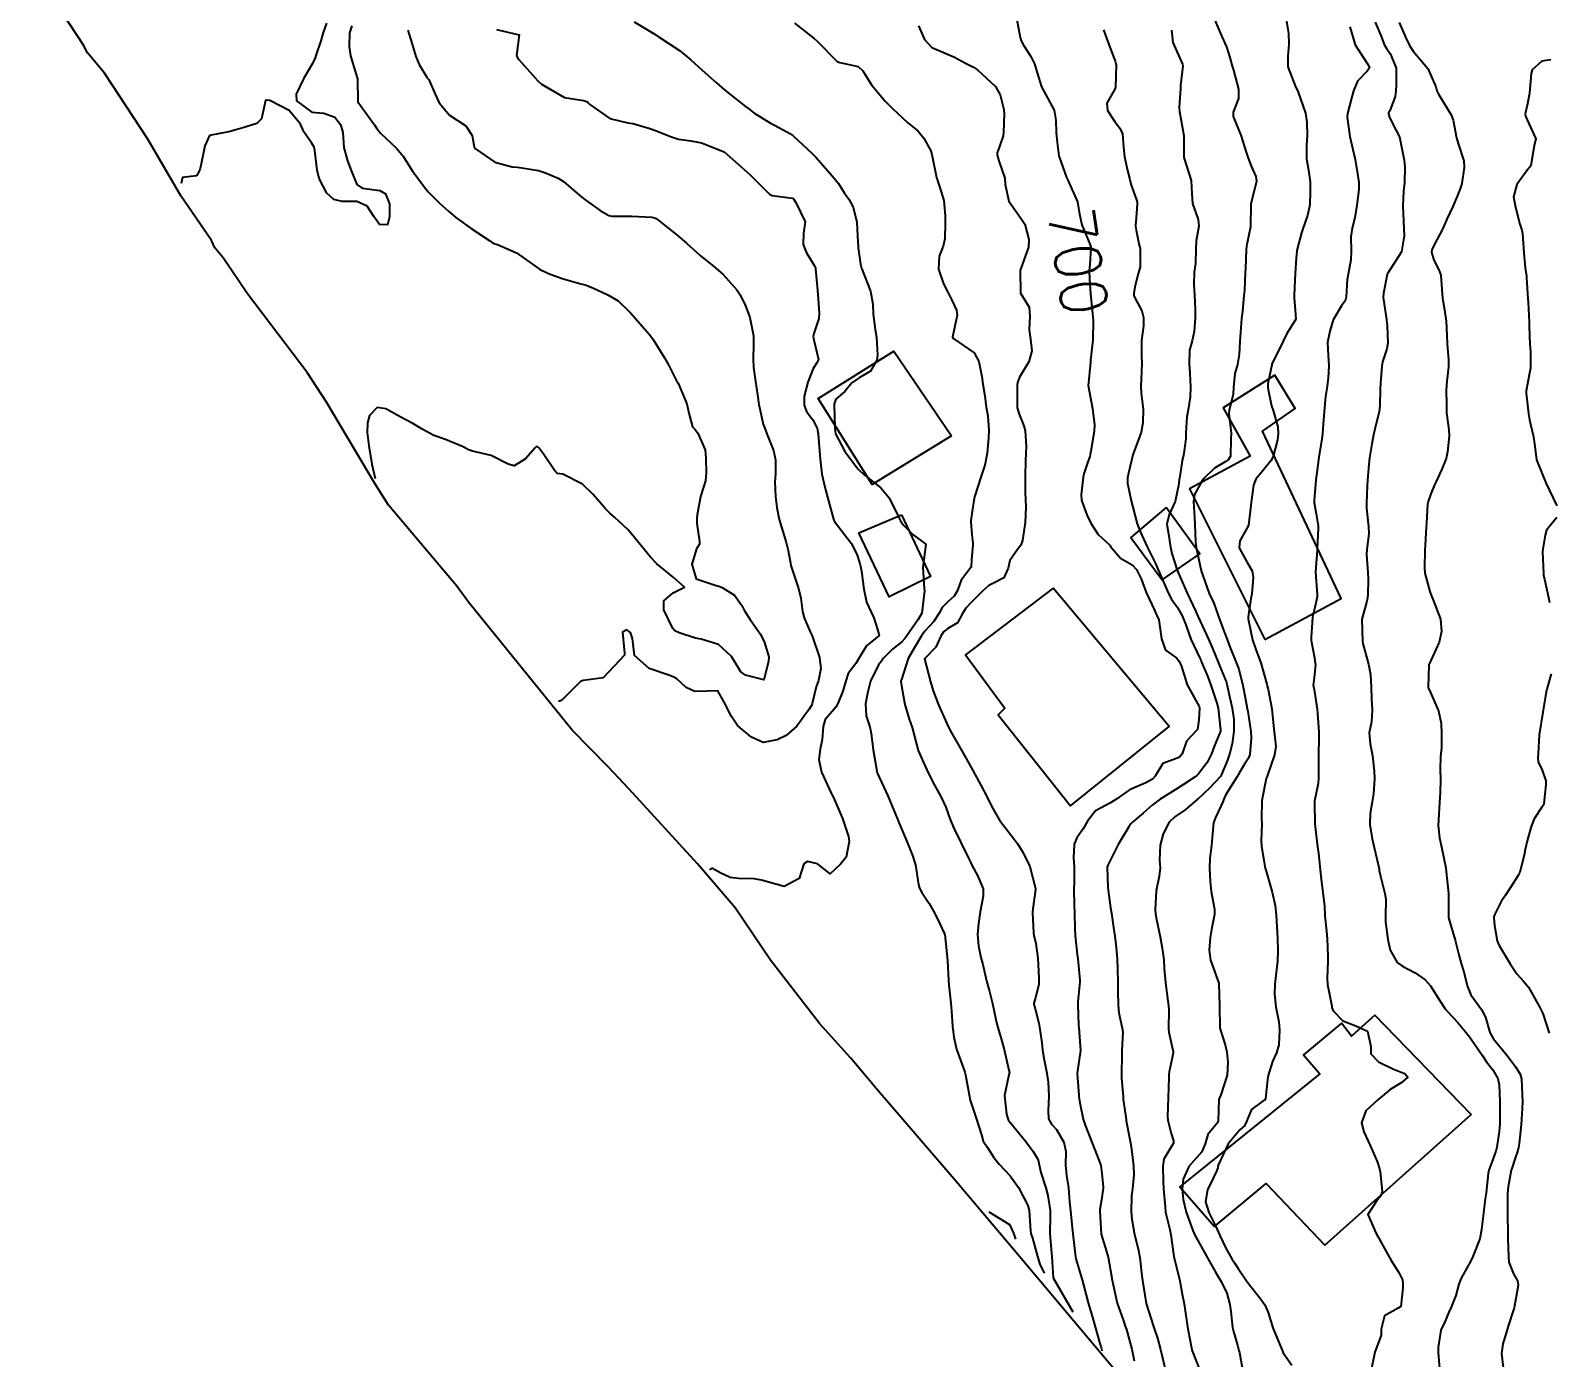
# Model space of a CAD drawing. Header units: metres. Extents: x 298520 to 308411, y 7433745 to 7450750.
# Drawn here: x 299982.8 to 300115.2, y 7448917.9 to 7449033.7 of the extents above; entities that cross this region are included whole.
import ezdxf
from ezdxf.enums import TextEntityAlignment as Align

# ---------------------------------------------------------------- set-up
doc = ezdxf.new("R2010")
doc.units = ezdxf.units.M
doc.header["$LTSCALE"] = 10
for name, color, linetype in [('Area', 45, 'Continuous'), ('Cotas', 45, 'Continuous'), ('Curvas de Nivel 1m', 11, 'Continuous'), ('Curvas de Nivel 5m', 15, 'Continuous'), ('Edificações', 30, 'Continuous')]:
    doc.layers.add(name, color=color, linetype=linetype)
doc.styles.add('Style-STANDARD', font='STANDARD.shx')

msp = doc.modelspace()

# ---------------------------------------------------------------- linework, layer by layer
at = {"layer": 'Area'}
msp.add_polyline3d([(300080.87, 7448912.75, 698.55), (300069.23, 7448926.6, 715.18), (300063.4, 7448933.52, 713.31), (300056.75, 7448941.21, 712.05), (300055.85, 7448942.29, 711.41), (300054.35, 7448944.09, 711.21), (300051.64, 7448947.09, 706), (300047.38, 7448952.61, 711.19), (300044.28, 7448957.16, 704.06), (300041.01, 7448961.02, 704.23), (300035.04, 7448967.51, 704.51), (300033.2, 7448969.48, 704.71), (300030.07, 7448972.66, 704.84), (300021.03, 7448983.83, 705.42), (300020.02, 7448985.24, 705.42), (300014.05, 7448992.3, 705.87), (300012.85, 7448994.19, 705.89), (300008.63, 7449001.28, 706.22), (300006.94, 7449003.87, 706.4), (300001.74, 7449010.73, 706.77), (299999.62, 7449013.87, 706.95), (299998.9, 7449014.75, 712.13), (299998.61, 7449015.39, 711.89), (299995.93, 7449019.29, 711.94), (299993.05, 7449024.23, 707.14), (299989.28, 7449029.97, 707.34), (299987.8, 7449031.74, 707.41), (299987.45, 7449032.42, 707.43), (299982.8, 7449039.54, 707.61)], dxfattribs=at)
at = {"layer": 'Curvas de Nivel 1m', "flags": 128}
for points, elevation in [([(300008.64, 7449034.34), (300008.34, 7449033.52), (300008.15, 7449032.81), (300007.72, 7449031.53), (300007.64, 7449031.31), (300007.42, 7449030.81), (300006.66, 7449029.54), (300005.98, 7449028.14), (300006.03, 7449027.55), (300007.37, 7449026.57), (300008.41, 7449026.48), (300009.36, 7449026.14), (300009.86, 7449025.5), (300010.06, 7449024.79), (300010.14, 7449023.5), (300010.48, 7449022.33), (300010.8, 7449021.5), (300011.29, 7449020.26), (300011.75, 7449019.95), (300013.29, 7449019.75), (300013.78, 7449019.46), (300014.14, 7449018.59), (300014.12, 7449017.45), (300013.95, 7449016.75), (300013.25, 7449016.78), (300012.76, 7449017.47), (300012.17, 7449018.37), (300011.28, 7449018.79), (300009.99, 7449018.79), (300009.28, 7449018.96), (300008.67, 7449019.52), (300008.01, 7449020.8), (300007.81, 7449021.52), (300007.63, 7449023.22), (300007.57, 7449023.53), (300007.34, 7449023.89), (300006.67, 7449024.87), (300006.36, 7449025.54), (300005.37, 7449026.73), (300003.69, 7449027.58), (300003.38, 7449027.62), (300003.32, 7449027.58), (300002.96, 7449025.99), (300002.55, 7449025.59), (300001.35, 7449025.2), (300000.12, 7449024.85), (299999.34, 7449024.71), (299998.44, 7449024.54), (299998.03, 7449023.64), (299997.92, 7449023.05), (299997.62, 7449021.65), (299997.54, 7449021.42), (299997.3, 7449021.01), (299996.08, 7449020.89), (299995.96, 7449020.34)], 707), ([(300035.47, 7449034.45), (300037.22, 7449033.42), (300037.45, 7449033.27), (300037.5, 7449033.23), (300037.58, 7449033.18), (300039.43, 7449031.95), (300040.43, 7449031.14), (300041.41, 7449030.23), (300042.66, 7449029.12), (300043.39, 7449028.49), (300045.18, 7449027.08), (300045.29, 7449027), (300045.37, 7449026.94), (300045.92, 7449026.52), (300047.36, 7449025.61), (300047.73, 7449025.43), (300048.46, 7449025.04), (300049.04, 7449024.72), (300049.35, 7449024.51), (300050.97, 7449023.01), (300051.33, 7449022.66), (300052.78, 7449021), (300053.3, 7449020.34), (300053.83, 7449019.52), (300054.2, 7449018.98), (300054.59, 7449018.28), (300054.91, 7449016.97), (300054.99, 7449015.21), (300055, 7449014.96), (300055.01, 7449014.74), (300055.22, 7449013.32), (300055.3, 7449012.96), (300055.36, 7449012.81), (300056.1, 7449010.95), (300056.28, 7449009.84), (300056.32, 7449008.95), (300056.49, 7449007.61), (300056.6, 7449006.95), (300056.7, 7449005.37), (300056.63, 7449004.94), (300056.08, 7449003.97), (300055.1, 7449003.4), (300054.45, 7449002.97), (300053.86, 7449002.2), (300053.07, 7449001.53), (300052.93, 7449001.13), (300052.91, 7449000.99), (300052.98, 7448999.06), (300052.98, 7448998.99), (300053.04, 7448998.53), (300053.57, 7448997.53), (300053.85, 7448996.98), (300055, 7448995.43), (300055.55, 7448994.95), (300056.98, 7448993.82), (300057.72, 7448992.93), (300058.48, 7448991.4), (300058.7, 7448990.92), (300058.94, 7448990.57), (300059.78, 7448989.75), (300060.92, 7448988.89), (300060.65, 7448986.89), (300060.77, 7448984.99), (300060.8, 7448984.89), (300060.8, 7448984.82), (300060.56, 7448982.89), (300060.26, 7448982.31), (300059.26, 7448980.91), (300059.08, 7448980.67), (300058.83, 7448980.39), (300058, 7448979.74), (300057.22, 7448978.94), (300057.04, 7448978.7), (300056.8, 7448978.37), (300056.09, 7448976.95), (300055.83, 7448975.89), (300055.65, 7448974.96), (300055.71, 7448973.92), (300056.04, 7448972.95), (300056.16, 7448972.38), (300056.32, 7448970.95), (300056.68, 7448968.94), (300057.6, 7448966.93), (300058.31, 7448965.25), (300058.44, 7448964.92), (300058.63, 7448964.47), (300059.29, 7448962.91), (300059.76, 7448961.75), (300060.01, 7448960.91), (300060.27, 7448959.2), (300060.35, 7448958.9), (300060.56, 7448958.5), (300061.2, 7448957.54), (300061.59, 7448956.88), (300061.91, 7448956.26), (300062.52, 7448954.96), (300062.55, 7448954.87), (300062.56, 7448954.84), (300062.78, 7448952.87), (300062.82, 7448952.54), (300062.88, 7448950.87), (300062.91, 7448950.42), (300063.1, 7448948.86), (300063.15, 7448948.15), (300063.24, 7448946.86), (300063.37, 7448945.9), (300063.59, 7448944.86), (300064.29, 7448942.94), (300064.32, 7448942.85), (300064.37, 7448942.62), (300064.69, 7448940.85), (300064.79, 7448940.4), (300065.32, 7448938.84), (300065.78, 7448937.36), (300065.92, 7448936.83), (300066.3, 7448936.26), (300066.86, 7448935.39), (300067.31, 7448934.81), (300068.27, 7448933.8), (300068.99, 7448932.79), (300069.82, 7448931.2), (300069.94, 7448930.78), (300070.04, 7448928.96), (300070.07, 7448928.78), (300070.21, 7448928.37), (300070.65, 7448926.77), (300070.86, 7448926.09), (300071.25, 7448925.32)], 703), ([(300049.47, 7449034.33), (300051.19, 7449033.01), (300051.45, 7449032.77), (300053.17, 7449030.99), (300053.42, 7449030.91), (300055.01, 7449030.56), (300055.42, 7449030.19), (300056.18, 7449028.95), (300057.38, 7449027.53), (300057.99, 7449026.93), (300059.36, 7449025.64), (300059.76, 7449025.32), (300060.25, 7449024.91), (300060.75, 7449024.3), (300061.34, 7449023.19), (300061.44, 7449022.89), (300061.48, 7449022.74), (300061.84, 7449020.88), (300062.1, 7449020.08), (300062.48, 7449018.88), (300062.61, 7449017.53), (300062.6, 7449016.88), (300062.58, 7449015.53), (300062.43, 7449014.88), (300062.09, 7449014.01), (300062.02, 7449012.88), (300062.46, 7449011.61), (300062.83, 7449010.87), (300063.18, 7449010.18), (300063.6, 7449009.3), (300063.64, 7449008.86), (300063.23, 7449006.95), (300063.28, 7449006.87), (300065.12, 7449005.59), (300065.55, 7449004.84), (300065.79, 7449003.53), (300065.9, 7449002.84), (300066.07, 7449001.84), (300066.19, 7449000.83), (300066.32, 7449000.1), (300066.41, 7448998.83), (300066.38, 7448998.17), (300066.27, 7448996.83), (300066.05, 7448995.79), (300065.73, 7448994.84), (300065.15, 7448993.03), (300065.13, 7448992.85), (300065.11, 7448992.71), (300064.96, 7448991.76), (300064.83, 7448990.97), (300064.83, 7448990.85), (300064.93, 7448989.74), (300065.02, 7448988.94), (300065.02, 7448988.85), (300064.91, 7448987.56), (300064.86, 7448986.89), (300064.83, 7448986.85), (300064.01, 7448985.74), (300063.68, 7448984.86), (300063.38, 7448984.35), (300062.86, 7448983.88), (300062.35, 7448983.38), (300062.08, 7448982.88), (300061.6, 7448982.13), (300060.84, 7448981.31), (300060.53, 7448980.89), (300059.89, 7448979.83), (300059.38, 7448978.91), (300058.78, 7448977.08), (300058.74, 7448976.96), (300058.73, 7448976.92), (300058.78, 7448976.55), (300059.09, 7448974.91), (300059.46, 7448973.63), (300059.72, 7448972.91), (300059.93, 7448972.11), (300060.26, 7448970.9), (300060.7, 7448969.85), (300061.15, 7448968.89), (300061.67, 7448967.88), (300062.23, 7448966.88), (300062.65, 7448965.96), (300063.04, 7448964.87), (300063.36, 7448964.13), (300063.98, 7448962.86), (300064.6, 7448961.57), (300064.84, 7448961.09), (300064.96, 7448960.84), (300065.42, 7448960), (300065.91, 7448958.83), (300065.91, 7448958.19), (300065.65, 7448956.83), (300065.51, 7448955.81), (300065.43, 7448954.84), (300065.5, 7448953.85), (300065.72, 7448952.83), (300065.88, 7448952.22), (300066.22, 7448950.82), (300066.46, 7448949.89), (300066.73, 7448948.82), (300067.02, 7448947.42), (300067.17, 7448946.82), (300067.47, 7448945.87), (300067.75, 7448944.81), (300068.17, 7448943.01), (300068.21, 7448942.8), (300068.17, 7448942.6), (300067.79, 7448940.81), (300067.96, 7448939.17), (300068.06, 7448938.8), (300068.14, 7448938.62), (300068.32, 7448938.38), (300069.63, 7448936.79), (300070.29, 7448935.92), (300070.71, 7448935.2), (300070.8, 7448934.77), (300070.95, 7448934.1), (300071.39, 7448932.76), (300071.56, 7448932.08), (300071.75, 7448930.76), (300071.76, 7448930.29), (300071.74, 7448928.76), (300071.89, 7448927.05), (300071.91, 7448926.75), (300072.02, 7448924.91), (300073.73, 7448921.93)], 702), ([(300086.12, 7449034.6), (300086.62, 7449033.43), (300087, 7449032.59), (300087.13, 7449032.27), (300087.43, 7449031.33), (300087.65, 7449030.58), (300087.75, 7449030.25), (300088.19, 7449028.57), (300088.18, 7449027.78), (300087.72, 7449026.58), (300087.74, 7449026.2), (300088.39, 7449024.57), (300088.88, 7449023.01), (300089.03, 7449022.56), (300089.32, 7449021.82), (300089.71, 7449020.96), (300089.77, 7449020.55), (300089.28, 7449018.56), (300089.25, 7449016.56), (300088.9, 7449014.9), (300088.86, 7449014.56), (300088.8, 7449012.98), (300088.78, 7449012.56), (300088.7, 7449011.06), (300088.67, 7449010.57), (300088.53, 7449009.21), (300088.44, 7449008.57), (300088.37, 7449007.35), (300088.32, 7449006.57), (300088.25, 7449005.44), (300088.1, 7449004.57), (300087.88, 7449003.79), (300087.76, 7449002.57), (300087.72, 7449001.94), (300087.37, 7449000.58), (300087.35, 7449000.29), (300087.55, 7448998.57), (300087.53, 7448998.08), (300087.48, 7448996.58), (300087.32, 7448996.27), (300087.02, 7448996.08), (300086.09, 7448995.51), (300085.16, 7448994.61), (300084.99, 7448994.39), (300084.36, 7448993.24), (300084.28, 7448992.62), (300084.36, 7448991.21), (300084.38, 7448990.62), (300084.45, 7448989.1), (300084.51, 7448988.61), (300084.9, 7448986.71), (300084.93, 7448986.63), (300084.93, 7448986.61), (300084.94, 7448986.57), (300085.64, 7448984.6), (300086.03, 7448983.75), (300086.45, 7448982.59), (300086.84, 7448981.47), (300087.2, 7448980.58), (300087.44, 7448979.95), (300087.99, 7448978.57), (300088.21, 7448977.98), (300088.56, 7448976.56), (300088.77, 7448975.52), (300088.95, 7448974.56), (300089, 7448974.31), (300089.28, 7448972.55), (300089.31, 7448971.97), (300089.17, 7448970.56), (300089.05, 7448970.22), (300088.7, 7448969.7), (300088.28, 7448968.97), (300088.06, 7448968.57), (300087.07, 7448966.99), (300086.88, 7448966.59), (300086.83, 7448966.42), (300086.65, 7448966.03), (300086.18, 7448965.05), (300086.02, 7448964.6), (300085.9, 7448963.32), (300085.84, 7448962.6), (300085.7, 7448961.5), (300085.67, 7448960.6), (300085.71, 7448959.47), (300085.81, 7448958.6), (300086.09, 7448957.05), (300086.1, 7448956.59), (300085.83, 7448955.29), (300085.71, 7448954.6), (300085.62, 7448953.48), (300085.74, 7448952.6), (300086.47, 7448950.59), (300086.52, 7448948.59), (300086.56, 7448946.73), (300086.59, 7448946.59), (300087.04, 7448945.21), (300087.16, 7448944.58), (300087.25, 7448943.72), (300087.2, 7448942.58), (300086.64, 7448940.87), (300086.52, 7448940.59), (300086.49, 7448940.45), (300086.43, 7448938.59), (300086.32, 7448938.39), (300085.51, 7448937.4), (300085.28, 7448936.6), (300085, 7448935.9), (300084.29, 7448935.12), (300083.86, 7448934.62), (300083.37, 7448933.52), (300083.27, 7448932.62), (300083.36, 7448931.74), (300083.64, 7448930.62), (300084.21, 7448929.02), (300084.39, 7448928.61), (300084.63, 7448928.17), (300085.51, 7448926.6), (300086.17, 7448925.45), (300086.49, 7448924.91), (300086.68, 7448924.58), (300087.17, 7448923.56), (300087.44, 7448922.57), (300087.52, 7448921.96), (300087.68, 7448920.57), (300087.75, 7448920.21), (300088.1, 7448919.04), (300088.23, 7448918.56), (300088.27, 7448918.38), (300088.61, 7448916.56)], 697), ([(300092.37, 7449034.52), (300092.54, 7449033.43), (300092.57, 7449032.52), (300092.48, 7449031.47), (300092.48, 7449030.52), (300093.19, 7449028.73), (300093.31, 7449028.51), (300093.4, 7449028.33), (300094.05, 7449026.5), (300094.16, 7449025.71), (300094.17, 7449024.5), (300094.12, 7449023.72), (300094.13, 7449022.5), (300094.29, 7449021.52), (300094.43, 7449020.5), (300094.45, 7449019.65), (300094.41, 7449018.5), (300094.2, 7449017.57), (300093.82, 7449016.5), (300093.69, 7449016.06), (300093.28, 7449014.51), (300093.28, 7449014.47), (300093.23, 7449013.85), (300093.14, 7449012.51), (300093.05, 7449010.64), (300093.05, 7449010.51), (300093.05, 7449010.38), (300093.17, 7449008.93), (300093.19, 7449008.51), (300093.18, 7449008.49), (300093.16, 7449008.45), (300092.4, 7449007.26), (300092.05, 7449006.53), (300091.11, 7449004.6), (300091.09, 7449004.56), (300091.09, 7449004.54), (300090.76, 7449002.88), (300090.74, 7449002.54), (300091.07, 7449000.97), (300091.21, 7449000.54), (300091.63, 7448999.12), (300091.66, 7448998.53), (300091.58, 7448997.99), (300091.21, 7448996.54), (300091.01, 7448996.16), (300090.29, 7448995.26), (300089.71, 7448994.55), (300089.5, 7448994.04), (300089.3, 7448992.56), (300089.26, 7448992.27), (300089.05, 7448990.56), (300089.03, 7448990.47), (300088.94, 7448990.31), (300088.32, 7448989.18), (300088.25, 7448988.57), (300088.91, 7448987.34), (300089.37, 7448986.56), (300089.46, 7448985.99), (300089.34, 7448984.56), (300089.28, 7448984.15), (300089.03, 7448982.56), (300089.04, 7448982.37), (300089.42, 7448980.55), (300089.73, 7448979.63), (300090.13, 7448978.55), (300090.65, 7448976.68), (300090.69, 7448976.54), (300090.78, 7448976.23), (300091.11, 7448974.53), (300091.25, 7448973.05), (300091.3, 7448972.53), (300091.44, 7448971.24), (300091.34, 7448970.53), (300090.68, 7448968.67), (300090.65, 7448968.58), (300090.63, 7448968.54), (300090.59, 7448968.45), (300090.23, 7448966.54), (300090.21, 7448964.97), (300090.22, 7448964.54), (300090.17, 7448962.99), (300090.21, 7448962.54), (300090.53, 7448960.6), (300090.55, 7448960.54), (300090.59, 7448960.36), (300091.14, 7448958.53), (300091.4, 7448957.37), (300091.49, 7448956.53), (300091.53, 7448955.53), (300091.58, 7448954.53), (300091.62, 7448953.41), (300091.58, 7448952.53), (300091.47, 7448951.54), (300091.37, 7448950.53), (300091.33, 7448949.66), (300091.46, 7448948.53), (300091.72, 7448947.23), (300091.78, 7448946.53), (300091.72, 7448945.21), (300091.52, 7448944.53), (300091.15, 7448943.77), (300090.79, 7448942.54), (300090.73, 7448942.17), (300090.54, 7448940.54), (300090.48, 7448940.41), (300090.35, 7448940.33), (300089.32, 7448939.57), (300088.88, 7448938.55), (300088.71, 7448938.17), (300088.32, 7448937.8), (300087.28, 7448936.58), (300086.41, 7448934.72), (300086.39, 7448934.59), (300086.38, 7448934.49), (300086.28, 7448934.2), (300085.76, 7448933.09), (300085.49, 7448932.6), (300085.31, 7448931.53), (300085.61, 7448930.6), (300086.21, 7448929.37), (300086.57, 7448928.58), (300087.09, 7448927.48), (300087.62, 7448926.57), (300087.83, 7448926.22), (300088.17, 7448925.71), (300088.96, 7448924.55), (300090.14, 7448923.03), (300090.5, 7448922.54), (300090.77, 7448921.89), (300091.19, 7448920.53), (300091.97, 7448918.65), (300092.02, 7448918.52), (300092.09, 7448918.36), (300092.83, 7448917.27)], 696), ([(300100.12, 7449034.43), (300100.62, 7449033.26), (300100.94, 7449032.42), (300101.12, 7449032.09), (300101.44, 7449031.64), (300101.93, 7449030.4), (300101.95, 7449028.95), (300101.92, 7449028.41), (300101.87, 7449027.94), (300101.38, 7449026.69), (300101.29, 7449026.51), (300101.28, 7449026.42), (300101.37, 7449026.12), (300101.93, 7449024.98), (300102.24, 7449024.41), (300102.47, 7449023.27), (300102.63, 7449022.4), (300102.71, 7449021.79), (300102.66, 7449020.4), (300102.59, 7449019.69), (300102.52, 7449018.4), (300102.59, 7449017.07), (300102.62, 7449016.4), (300102.64, 7449015.79), (300102.41, 7449014.4), (300101.21, 7449012.54), (300101.17, 7449012.47), (300101.15, 7449012.42), (300100.83, 7449010.78), (300100.8, 7449010.42), (300101.09, 7449008.49), (300101.1, 7449008.42), (300101.16, 7449007.97), (300101.23, 7449006.42), (300101.13, 7449005.93), (300100.75, 7449004.79), (300100.69, 7449004.42), (300100.57, 7449002.95), (300100.54, 7449002.43), (300100.53, 7449000.97), (300100.46, 7449000.43), (300100.17, 7448999.31), (300099.96, 7448998.43), (300099.81, 7448997.65), (300099.62, 7448996.43), (300099.56, 7448995.88), (300099.44, 7448994.44), (300099.41, 7448994.01), (300099.35, 7448992.44), (300099.37, 7448992.03), (300099.53, 7448990.43), (300099.56, 7448989.81), (300099.39, 7448988.44), (300099.37, 7448987.98), (300099.47, 7448986.43), (300099.5, 7448985.83), (300099.47, 7448984.43), (300099.39, 7448983.91), (300098.97, 7448982.44), (300098.96, 7448982.34), (300099, 7448980.44), (300099.03, 7448980.23), (300099.54, 7448978.43), (300099.7, 7448977.52), (300099.76, 7448976.43), (300099.79, 7448975.41), (300099.86, 7448974.43), (300099.78, 7448973.4), (300099.59, 7448972.43), (300099.68, 7448971.47), (300099.89, 7448970.43), (300100.02, 7448969.1), (300100.05, 7448968.43), (300099.98, 7448967.12), (300099.86, 7448966.43), (300099.68, 7448965.4), (300099.65, 7448964.43), (300099.84, 7448963.2), (300100.03, 7448962.43), (300100.45, 7448960.57), (300100.47, 7448960.42), (300100.59, 7448959.94), (300100.95, 7448958.42), (300101.03, 7448957.94), (300101, 7448956.42), (300101.01, 7448955.94), (300101.22, 7448954.41), (300101.43, 7448953.48), (300102.03, 7448952.4), (300102.49, 7448952.08), (300103.61, 7448951.51), (300104.48, 7448950.88), (300104.93, 7448950.37), (300105.79, 7448949.02), (300106.23, 7448948.35), (300106.44, 7448948.11), (300107.3, 7448947.21), (300108.02, 7448946.33), (300108.42, 7448945.81), (300109.45, 7448944.31), (300109.83, 7448943.75), (300110.38, 7448943.03), (300110.8, 7448942.3), (300110.92, 7448941.74), (300110.98, 7448940.29), (300110.98, 7448939.65), (300110.98, 7448938.29), (300110.94, 7448937.67), (300110.73, 7448936.3), (300110.64, 7448935.95), (300110.28, 7448934.98), (300110.02, 7448934.3), (300109.96, 7448934), (300109.79, 7448932.31), (300109.72, 7448931.78), (300109.54, 7448930.31), (300109.4, 7448929.12), (300109.23, 7448928.31), (300108.63, 7448926.77), (300108.43, 7448926.33), (300108.18, 7448925.85), (300107.62, 7448924.88), (300107.42, 7448924.34), (300107.14, 7448923.35), (300106.73, 7448922.34), (300106.55, 7448921.92), (300106.12, 7448920.92), (300105.93, 7448920.54), (300105.85, 7448920.35), (300105.62, 7448918.82), (300105.62, 7448918.35), (300105.76, 7448916.66)], 694), ([(300102.2, 7449034.4), (300102.8, 7449033.05), (300103.1, 7449032.39), (300103.44, 7449031.9), (300104.71, 7449030.38), (300105.41, 7449028.78), (300105.48, 7449028.45), (300105.51, 7449028.37), (300105.63, 7449028.14), (300106.74, 7449026.35), (300106.92, 7449025.89), (300107.21, 7449024.34), (300107.35, 7449023.85), (300107.86, 7449022.33), (300107.89, 7449021.76), (300107.67, 7449020.34), (300107.58, 7449020.06), (300107.29, 7449019.31), (300106.89, 7449018.35), (300106.37, 7449017.25), (300105.98, 7449016.36), (300105.24, 7449014.95), (300105.05, 7449014.56), (300105.04, 7449014.37), (300105.23, 7449013.66), (300105.68, 7449012.83), (300105.83, 7449012.36), (300105.93, 7449011.1), (300105.99, 7449010.36), (300106.15, 7449009.33), (300106.31, 7449008.35), (300106.37, 7449007.13), (300106.38, 7449006.36), (300106.51, 7449004.96), (300106.51, 7449004.36), (300106.35, 7449003.11), (300106.32, 7449002.36), (300106.33, 7449001.11), (300106.34, 7449000.36), (300106.54, 7448998.86), (300106.57, 7448998.35), (300106.43, 7448996.95), (300106.3, 7448996.36), (300105.93, 7448995.44), (300105.42, 7448994.37), (300105.29, 7448994.07), (300104.98, 7448993.28), (300104.73, 7448992.61), (300104.69, 7448992.37), (300104.6, 7448990.72), (300104.57, 7448990.37), (300104.46, 7448988.84), (300104.45, 7448988.37), (300104.41, 7448986.87), (300104.45, 7448986.37), (300104.88, 7448984.76), (300105.02, 7448984.37), (300105.13, 7448984.1), (300105.81, 7448982.36), (300105.91, 7448981.29), (300105.69, 7448980.36), (300105.42, 7448979.76), (300104.8, 7448978.37), (300104.73, 7448976.43), (300104.74, 7448976.37), (300104.78, 7448976.27), (300105.64, 7448974.36), (300105.86, 7448973.24), (300105.9, 7448972.36), (300105.9, 7448971.17), (300105.82, 7448970.36), (300105.77, 7448969.28), (300105.81, 7448968.36), (300105.79, 7448967.24), (300105.71, 7448966.36), (300105.67, 7448965.34), (300105.62, 7448964.36), (300105.71, 7448963.28), (300105.92, 7448962.36), (300106.27, 7448960.67), (300106.32, 7448960.35), (300106.5, 7448958.41), (300106.51, 7448958.35), (300106.5, 7448956.39), (300106.5, 7448956.35), (300106.54, 7448956.2), (300107.1, 7448954.34), (300107.37, 7448953.2), (300107.62, 7448952.33), (300107.82, 7448951.67), (300108.16, 7448950.32), (300108.46, 7448949.59), (300109.38, 7448948.31), (300109.75, 7448947.63), (300110.12, 7448946.3), (300110.41, 7448945.77), (300111.64, 7448944.29), (300112.38, 7448943.28), (300112.77, 7448942.67), (300112.88, 7448942.27), (300112.95, 7448940.86), (300112.96, 7448940.27), (300112.95, 7448939.66), (300112.84, 7448938.27), (300112.66, 7448936.63), (300112.63, 7448936.28), (300112.57, 7448936.01), (300112.29, 7448935.25), (300112.05, 7448934.51), (300111.99, 7448934.28), (300111.71, 7448932.83), (300111.67, 7448932.29), (300111.66, 7448930.86), (300111.66, 7448930.29), (300111.68, 7448928.82), (300111.69, 7448928.29), (300111.73, 7448926.75), (300111.77, 7448926.28), (300112.17, 7448925.24), (300112.53, 7448924.63), (300112.58, 7448924.28), (300112.53, 7448923.91), (300112.23, 7448922.28), (300112.21, 7448922.2), (300112.13, 7448921.93), (300111.72, 7448920.68), (300111.59, 7448920.29), (300111.24, 7448919.15), (300111.14, 7448918.29), (300111.28, 7448917.08)], 693), ([(300010.84, 7449034.12), (300010.63, 7449033.5), (300010.62, 7449032.31), (300010.74, 7449031.5), (300011.31, 7449029.58), (300011.34, 7449029.49), (300011.38, 7449027.49), (300012.81, 7449025.47), (300013.03, 7449025.14), (300013.35, 7449024.74), (300014.75, 7449023.45), (300015.32, 7449022.74), (300016.15, 7449021.43), (300017.29, 7449019.88), (300017.5, 7449019.63), (300017.71, 7449019.41), (300018.5, 7449018.63), (300019.27, 7449017.93), (300019.93, 7449017.38), (300021.25, 7449016.42), (300022.89, 7449015.35), (300023.08, 7449015.2), (300023.23, 7449015.11), (300023.54, 7449015.02), (300025.22, 7449014.31), (300026.6, 7449013.31), (300027.21, 7449012.87), (300028, 7449012.49), (300029.2, 7449012.08), (300030.83, 7449011.61), (300031.19, 7449011.51), (300031.86, 7449011.24), (300033.18, 7449010.65), (300034.07, 7449010.12), (300035.04, 7449009.2), (300035.1, 7449009.14), (300035.16, 7449009.07), (300036.81, 7449007.18), (300037.14, 7449006.74), (300038.11, 7449005.16), (300038.47, 7449004.53), (300039.09, 7449003.32), (300039.18, 7449003.15), (300039.3, 7449002.94), (300040.08, 7449001.14), (300040.24, 7449000.33), (300040.56, 7448999.14), (300040.79, 7448998.89), (300041.04, 7448998.59), (300041.66, 7448997.12), (300041.74, 7448996.4), (300041.76, 7448995.12), (300041.7, 7448994.41), (300041.3, 7448993.13), (300041.23, 7448992.87), (300040.96, 7448991.44), (300040.93, 7448991.13), (300040.95, 7448990.69), (300041.16, 7448989.13), (300041.16, 7448988.89), (300040.92, 7448988.48), (300040.51, 7448987.14), (300040.88, 7448985.86), (300042.72, 7448985.27), (300042.87, 7448985.22), (300043.14, 7448985.11), (300044.23, 7448984.45), (300044.86, 7448983.55), (300045.11, 7448983.08), (300045.59, 7448982.33), (300046.48, 7448981.06), (300046.82, 7448980.41), (300047.21, 7448979.06), (300047.2, 7448978.66), (300046.78, 7448977.06), (300045.19, 7448977.48), (300044.79, 7448977.77), (300044.28, 7448978.57), (300043.96, 7448979.09), (300042.82, 7448980.13), (300041.33, 7448980.62), (300040.83, 7448980.69), (300039.41, 7448981.15), (300039.02, 7448981.34), (300038.84, 7448981.55), (300038.07, 7448983.17), (300038.07, 7448983.96), (300038.87, 7448984.65), (300039.87, 7448985.14), (300038.89, 7448986.01), (300037.44, 7448987.17), (300036.91, 7448987.76), (300035.75, 7448989.19), (300034.94, 7448990.14), (300033.79, 7448991.22), (300033.34, 7448991.61), (300032.96, 7448991.99), (300031.91, 7448993.24), (300030.98, 7448994.14), (300029.26, 7448995), (300028.99, 7448995.04), (300028.77, 7448995.06), (300028.56, 7448995.28), (300027.6, 7448996.71), (300027.15, 7448997.3), (300027.09, 7448997.36), (300027.02, 7448997.4), (300026.93, 7448997.39), (300026.83, 7448997.3), (300025.99, 7448996.33), (300025, 7448995.74), (300024.47, 7448995.86), (300023.01, 7448996.62), (300021.36, 7448997.02), (300021.02, 7448997.13), (300020.55, 7448997.37), (300019.03, 7448998.01), (300017.99, 7448998.36), (300017.04, 7448998.89), (300016.16, 7448999.43), (300015.05, 7449000.01), (300013.8, 7449000.71), (300013.06, 7449000.82), (300012.4, 7449000.12), (300012.2, 7448999.47), (300012.19, 7448998.63), (300012.33, 7448997.47), (300012.6, 7448995.86), (300012.89, 7448994.61)], 706), ([(300023.46, 7449033.78), (300025.45, 7449033.32), (300025.22, 7449031.53), (300025.29, 7449031.32), (300025.42, 7449031.16), (300027.08, 7449029.3), (300027.4, 7449029.03), (300028.51, 7449028.39), (300029.39, 7449027.85), (300031.06, 7449027.58), (300031.39, 7449027.48), (300031.5, 7449027.36), (300031.6, 7449027.25), (300033.36, 7449026.02), (300034.93, 7449025.64), (300035.36, 7449025.6), (300036.74, 7449025.19), (300037.35, 7449024.97), (300038.65, 7449024.46), (300039.34, 7449024.21), (300040.41, 7449024.07), (300041.34, 7449023.9), (300043.33, 7449023.11), (300045.31, 7449021.36), (300045.63, 7449021.08), (300047.29, 7449019.41), (300047.52, 7449019.3), (300049.28, 7449019.08), (300049.36, 7449019.03), (300049.59, 7449018.71), (300050.38, 7449017.02), (300050.25, 7449016.02), (300050.21, 7449015.03), (300050.51, 7449014.31), (300051.21, 7449013.17), (300051.28, 7449013.01), (300051.3, 7449012.92), (300051.48, 7449011.01), (300051.5, 7449010.69), (300051.61, 7449009.01), (300051.58, 7449008.58), (300051.15, 7449007.28), (300051.09, 7449007.01), (300051.14, 7449006.73), (300051.55, 7449005.01), (300051.41, 7449004.71), (300051.1, 7449004.21), (300050.63, 7449003.02), (300050.3, 7449001.8), (300050.3, 7449001.02), (300050.5, 7449000.46), (300051.05, 7448999.75), (300051.44, 7448999.01), (300051.53, 7448998.51), (300051.63, 7448997), (300051.7, 7448996.31), (300051.85, 7448995), (300052.1, 7448993.88), (300052.35, 7448993), (300052.87, 7448991.08), (300052.89, 7448990.99), (300052.95, 7448990.87), (300054.4, 7448988.98), (300054.91, 7448988.01), (300055.16, 7448987.22), (300055.22, 7448986.97), (300055.31, 7448986.55), (300055.51, 7448984.96), (300055.74, 7448983.84), (300056.15, 7448982.95), (300056.38, 7448982.47), (300056.83, 7448981.06), (300056.85, 7448980.94), (300055.74, 7448980.04), (300055.1, 7448978.97), (300054.8, 7448978.5), (300054.15, 7448977.62), (300053.94, 7448976.98), (300053.68, 7448976.07), (300053.23, 7448974.99), (300053.07, 7448974.67), (300052.75, 7448974.31), (300052.14, 7448973.59), (300051.95, 7448973), (300051.87, 7448971.85), (300051.69, 7448971), (300051.59, 7448970.11), (300051.82, 7448969), (300052.66, 7448967.17), (300052.76, 7448966.99), (300052.85, 7448966.8), (300053.65, 7448964.98), (300054.18, 7448963.41), (300054.24, 7448962.97), (300053.98, 7448961.59), (300053.46, 7448960.98), (300053.02, 7448960.55), (300052.58, 7448960.13), (300051.46, 7448961), (300050.59, 7448961.21), (300050.27, 7448961.01), (300049.86, 7448959.73), (300048.56, 7448959.04), (300046.57, 7448959.58), (300045.95, 7448959.7), (300044.57, 7448959.73), (300043.86, 7448959.81), (300043.04, 7448960.19), (300042.24, 7448960.64), (300042.06, 7448960.49)], 704), ([(300060.27, 7449034.1), (300060.79, 7449032.9), (300061.44, 7449032.22), (300062.6, 7449031.71), (300063.43, 7449031.38), (300064.39, 7449030.86), (300065.07, 7449030.49), (300065.42, 7449030.27), (300066.98, 7449028.82), (300067.39, 7449028.09), (300067.72, 7449026.82), (300067.76, 7449026.42), (300067.69, 7449024.82), (300067.67, 7449024.5), (300067.34, 7449023.57), (300067.13, 7449023.03), (300067.13, 7449022.82), (300067.32, 7449022.25), (300067.8, 7449020.82), (300067.85, 7449020.26), (300068.15, 7449018.81), (300069.26, 7449017.24), (300069.55, 7449016.8), (300069.91, 7449015.46), (300069.87, 7449014.79), (300069.21, 7449012.94), (300069.17, 7449012.85), (300069.16, 7449012.8), (300069.18, 7449010.8), (300069.94, 7449009.56), (300069.99, 7449008.79), (300069.94, 7449007.58), (300070.05, 7449006.79), (300070.15, 7449005.76), (300069.89, 7449004.79), (300069.1, 7449003.46), (300068.91, 7449002.99), (300068.89, 7449002.8), (300068.87, 7449001), (300068.89, 7449000.8), (300069.06, 7449000.23), (300069.48, 7448999.22), (300069.58, 7448998.79), (300069.68, 7448997.44), (300069.65, 7448996.79), (300069.61, 7448996.2), (300069.58, 7448994.79), (300069.59, 7448993.4), (300069.62, 7448992.79), (300069.64, 7448992.11), (300069.59, 7448990.79), (300069.34, 7448989.21), (300069.2, 7448988.8), (300068.92, 7448988.43), (300068.24, 7448987.47), (300068.09, 7448986.81), (300067.73, 7448985.97), (300066.88, 7448985.53), (300066.4, 7448985.3), (300065.88, 7448984.83), (300064.86, 7448983.81), (300064.4, 7448983.32), (300064.12, 7448982.86), (300063.68, 7448982.03), (300062.84, 7448981.55), (300062.46, 7448981.25), (300062.23, 7448980.88), (300061.79, 7448979.9), (300060.8, 7448978.89), (300061.31, 7448976.88), (300061.55, 7448976.1), (300062.03, 7448974.88), (300062.74, 7448973.24), (300062.92, 7448972.87), (300063.16, 7448972.43), (300064.05, 7448970.86), (300064.7, 7448969.72), (300065.19, 7448968.84), (300065.72, 7448967.88), (300066.27, 7448966.83), (300066.65, 7448966.03), (300067.34, 7448964.81), (300068.62, 7448963.17), (300068.89, 7448962.8), (300069.38, 7448962.02), (300069.98, 7448960.79), (300070.47, 7448958.87), (300070.47, 7448958.78), (300070.24, 7448957.09), (300070.23, 7448956.78), (300070.32, 7448954.98), (300070.35, 7448954.78), (300070.51, 7448954.07), (300070.7, 7448952.78), (300070.78, 7448951.08), (300070.78, 7448950.78), (300070.76, 7448950.48), (300070.45, 7448949.25), (300070.35, 7448948.87), (300070.35, 7448948.78), (300070.44, 7448948.37), (300070.76, 7448947.11), (300070.83, 7448946.77), (300071.03, 7448945.39), (300071.1, 7448944.77), (300071.24, 7448943.92), (300071.46, 7448942.76), (300071.58, 7448941.97), (300071.65, 7448940.76), (300071.59, 7448939.5), (300071.62, 7448938.76), (300071.88, 7448938.31), (300072.31, 7448937.83), (300072.95, 7448936.74), (300073.12, 7448935.92), (300073.09, 7448934.74), (300073.18, 7448933.83), (300073.36, 7448932.74), (300073.46, 7448931.52), (300073.53, 7448930.74), (300073.69, 7448929.26), (300073.74, 7448928.73), (300073.95, 7448926.97), (300073.97, 7448926.73), (300074, 7448926.55), (300074.18, 7448925.97), (300074.56, 7448924.73), (300074.71, 7448924.17), (300075.08, 7448922.72), (300075.47, 7448921.36), (300076.1, 7448919.17), (300076.2, 7448918.81), (300076.23, 7448918.71), (300076.27, 7448918.53)], 701), ([(300076.42, 7449033.75), (300076.79, 7449032.71), (300077.43, 7449031.02), (300077.5, 7449030.78), (300077.51, 7449030.7), (300077.46, 7449028.75), (300077.45, 7449028.7), (300077.44, 7449028.66), (300077.4, 7449028.59), (300076.72, 7449027.37), (300076.77, 7449026.71), (300077.36, 7449025.79), (300077.85, 7449025.19), (300078.06, 7449024.69), (300078.16, 7449023.51), (300078.24, 7449022.69), (300078.51, 7449021.49), (300078.71, 7449020.69), (300078.83, 7449020.22), (300079.29, 7449018.94), (300079.35, 7449018.74), (300079.36, 7449018.68), (300079.36, 7449018.6), (300079.26, 7449017.37), (300079.2, 7449016.73), (300079.2, 7449016.68), (300079.2, 7449016.63), (300079.25, 7449016.29), (300079.54, 7449014.98), (300079.62, 7449014.67), (300079.62, 7449013.08), (300079.5, 7449012.68), (300079.43, 7449012.46), (300079.19, 7449011.45), (300079.07, 7449010.8), (300079.05, 7449010.68), (300079.07, 7449010.57), (300079.18, 7449010.33), (300079.76, 7449009.26), (300079.91, 7449008.67), (300079.89, 7449007.93), (300079.73, 7449006.67), (300079.74, 7449005.29), (300079.77, 7449004.67), (300079.71, 7449003.28), (300079.66, 7449002.67), (300079.69, 7449002.07), (300079.88, 7449000.67), (300079.86, 7448999.48), (300079.7, 7448998.67), (300079.53, 7448998.18), (300079.02, 7448996.87), (300078.97, 7448996.68), (300078.6, 7448995.08), (300078.52, 7448994.68), (300078.52, 7448994.22), (300078.82, 7448992.68), (300078.96, 7448992.11), (300079.36, 7448990.68), (300079.6, 7448990.01), (300080.21, 7448988.67), (300080.91, 7448987.27), (300081.1, 7448986.85), (300081.18, 7448986.66), (300081.42, 7448986.13), (300082.07, 7448984.64), (300082.34, 7448984.11), (300082.86, 7448983.37), (300083.29, 7448982.63), (300083.59, 7448981.87), (300084.04, 7448980.62), (300084.81, 7448978.95), (300084.92, 7448978.72), (300084.97, 7448978.61), (300085.51, 7448977.32), (300085.78, 7448976.6), (300086.31, 7448975.04), (300086.42, 7448974.59), (300086.63, 7448972.69), (300086.62, 7448972.59), (300086.07, 7448971.24), (300085.83, 7448970.6), (300085.46, 7448969.85), (300084.69, 7448968.85), (300084.56, 7448968.73), (300084.41, 7448968.61), (300083.38, 7448967.92), (300082.67, 7448967.48), (300081.35, 7448966.65), (300080.65, 7448966.12), (300079.87, 7448965.44), (300078.97, 7448964.68), (300078.81, 7448964.5), (300078.63, 7448964.24), (300077.69, 7448962.69), (300076.79, 7448960.9), (300076.74, 7448960.71), (300076.8, 7448958.94), (300076.81, 7448958.71), (300077.03, 7448957.18), (300077.11, 7448956.7), (300077.3, 7448955.47), (300077.4, 7448954.7), (300077.53, 7448953.72), (300077.61, 7448952.69), (300077.65, 7448951.85), (300077.66, 7448950.69), (300077.66, 7448949.89), (300077.68, 7448948.69), (300077.76, 7448948.01), (300078.05, 7448946.69), (300078.09, 7448946.35), (300078.02, 7448944.69), (300078.02, 7448944.31), (300077.98, 7448942.69), (300077.99, 7448942.31), (300078.12, 7448940.68), (300078.14, 7448940.47), (300078.33, 7448939.12), (300078.39, 7448938.68), (300078.4, 7448938.6), (300078.78, 7448936.68), (300078.86, 7448936.11), (300079.03, 7448934.67), (300079.06, 7448933.88), (300078.95, 7448932.67), (300078.87, 7448932.05), (300078.83, 7448930.67), (300078.89, 7448930.01), (300079.13, 7448928.67), (300079.43, 7448927.42), (300079.59, 7448926.67), (300079.76, 7448925.07), (300079.81, 7448924.66), (300080.13, 7448922.66), (300080.79, 7448920.65), (300081.12, 7448919.63), (300081.4, 7448918.65), (300081.79, 7448916.92)], 699), ([(300082.36, 7449033.74), (300082.46, 7449032.64), (300083.31, 7449030.75), (300083.33, 7449030.63), (300083.14, 7449028.9), (300083.12, 7449028.63), (300083.02, 7449026.99), (300083.03, 7449026.63), (300083.36, 7449024.87), (300083.4, 7449024.63), (300083.41, 7449024.58), (300083.41, 7449022.63), (300083.44, 7449022.52), (300084.05, 7449020.62), (300084.12, 7449019.45), (300084.18, 7449018.62), (300084.67, 7449017.21), (300084.74, 7449016.62), (300084.5, 7449015.36), (300084.48, 7449014.62), (300084.45, 7449013.39), (300084.33, 7449012.62), (300084.3, 7449011.52), (300084.35, 7449010.62), (300084.4, 7449009.39), (300084.4, 7449008.62), (300084.33, 7449007.43), (300084.14, 7449006.62), (300083.93, 7449005.82), (300083.88, 7449004.62), (300083.94, 7449003.79), (300084, 7449002.62), (300083.98, 7449001.72), (300083.79, 7449000.62), (300083.68, 7449000), (300083.61, 7448998.62), (300083.59, 7448998.07), (300083.39, 7448996.63), (300083.32, 7448996.33), (300083.03, 7448994.63), (300083.02, 7448994.6), (300082.99, 7448994.16), (300082.66, 7448992.63), (300082.13, 7448991.47), (300081.94, 7448990.64), (300082.08, 7448989.79), (300082.25, 7448988.64), (300082.37, 7448988.09), (300082.85, 7448986.63), (300082.9, 7448986.48), (300083.7, 7448984.62), (300084.46, 7448983.02), (300084.65, 7448982.61), (300084.85, 7448982.18), (300085.58, 7448980.6), (300085.96, 7448979.74), (300086.42, 7448978.59), (300086.53, 7448978.31), (300086.79, 7448977.68), (300087.12, 7448976.92), (300087.21, 7448976.58), (300087.33, 7448976.02), (300087.64, 7448974.58), (300087.78, 7448973.61), (300087.79, 7448972.57), (300087.63, 7448971.48), (300087.42, 7448970.58), (300087.24, 7448970.05), (300086.69, 7448968.75), (300086.63, 7448968.64), (300086.59, 7448968.59), (300085.65, 7448967.62), (300084.66, 7448966.68), (300084.63, 7448966.65), (300084.58, 7448966.61), (300083.55, 7448965.72), (300082.64, 7448965.12), (300082.13, 7448964.64), (300081.61, 7448963.63), (300081.36, 7448962.65), (300081.31, 7448961.35), (300081.35, 7448960.65), (300081.28, 7448959.95), (300081, 7448958.65), (300080.93, 7448957.04), (300080.95, 7448956.65), (300081.03, 7448956.16), (300081.36, 7448954.65), (300081.53, 7448953.67), (300081.67, 7448952.64), (300081.72, 7448951.87), (300081.81, 7448950.64), (300082.03, 7448949.05), (300082.09, 7448948.64), (300082.11, 7448948.31), (300082.09, 7448946.63), (300082.11, 7448946.33), (300082.41, 7448945.02), (300082.49, 7448944.63), (300082.49, 7448944.54), (300082.4, 7448944.1), (300082.13, 7448942.88), (300082.11, 7448942.63), (300082.1, 7448942.37), (300082.06, 7448940.63), (300081.99, 7448938.98), (300082.02, 7448938.64), (300082.31, 7448937.5), (300082.52, 7448936.85), (300082.51, 7448936.64), (300082.3, 7448936.28), (300081.69, 7448935.25), (300081.59, 7448934.65), (300081.61, 7448933.3), (300081.65, 7448932.65), (300081.78, 7448931.1), (300081.83, 7448930.64), (300082.21, 7448929.13), (300082.3, 7448928.64), (300082.52, 7448926.97), (300082.59, 7448926.63), (300082.91, 7448925.37), (300083.07, 7448924.63), (300083.29, 7448923.48), (300083.45, 7448922.62), (300083.54, 7448922.03), (300083.75, 7448920.62), (300083.81, 7448920.31), (300084.09, 7448918.8), (300084.13, 7448918.61), (300084.16, 7448918.54), (300084.91, 7448916.6)], 698), ([(300115.43, 7449031.15), (300114.65, 7449031.03), (300113.82, 7449030.27), (300113.73, 7449029.96), (300113.58, 7449028.27), (300113.56, 7449028.1), (300113.39, 7449027.3), (300113.21, 7449026.44), (300113.22, 7449026.27), (300113.26, 7449026.16), (300113.37, 7449025.92), (300114.14, 7449024.26), (300113.97, 7449023.64), (300113.76, 7449022.27), (300113.69, 7449021.9), (300113.31, 7449021.44), (300112.46, 7449020.28), (300112.18, 7449019.18), (300112.35, 7449018.28), (300112.74, 7449016.8), (300112.91, 7449016.28), (300112.97, 7449015.99), (300113.09, 7449014.27), (300113.21, 7449012.99), (300113.3, 7449012.27), (300113.31, 7449012.16), (300113.44, 7449010.27), (300113.46, 7449009.99), (300113.54, 7449008.27), (300113.54, 7449007.88), (300113.61, 7449006.27), (300113.66, 7449005.73), (300113.66, 7449004.26), (300113.57, 7449003.8), (300113.29, 7449002.27), (300113.29, 7449002.07), (300113.49, 7449000.27), (300113.58, 7448999.75), (300113.92, 7448998.26), (300114.08, 7448997.2), (300114.2, 7448996.26), (300114.99, 7448994.25), (300115.96, 7448992.24)], 692), ([(300115.97, 7448991.23), (300115.17, 7448990.25), (300115.07, 7448990.12), (300114.94, 7448989.67), (300114.73, 7448988.45), (300114.72, 7448988.25), (300114.81, 7448986.33), (300114.81, 7448986.25), (300114.81, 7448986.16), (300114.89, 7448985.83), (300115.24, 7448984.25), (300115.32, 7448983.8)], 692), ([(300115.47, 7448977.57), (300115.08, 7448976.25), (300115.02, 7448976), (300114.75, 7448974.25), (300114.42, 7448972.25), (300114.34, 7448970.63), (300114.31, 7448970.26), (300114.34, 7448969.9), (300114.69, 7448969.19), (300115, 7448968.25), (300115, 7448967.93), (300114.82, 7448966.25), (300114.79, 7448966.12), (300114.66, 7448965.95), (300113.97, 7448964.93), (300113.71, 7448964.26), (300113.38, 7448963.02), (300113.2, 7448962.27), (300113.11, 7448961.77), (300112.73, 7448960.28), (300112.58, 7448959.99), (300111.91, 7448958.94), (300111.49, 7448958.29), (300111.11, 7448957.74), (300110.55, 7448956.62), (300110.46, 7448956.39), (300110.45, 7448956.3), (300110.53, 7448955.63), (300110.76, 7448954.3), (300110.93, 7448953.88), (300111.88, 7448952.29), (300112.48, 7448951.41), (300113.02, 7448950.82), (300113.5, 7448950.26), (300114.45, 7448948.55), (300114.6, 7448948.25), (300114.73, 7448947.95), (300115.29, 7448946.24)], 692), ([(300066.4, 7448930.65), (300068.22, 7448929.56), (300068.56, 7448928.8), (300068.74, 7448928.26)], 704)]:
    msp.add_lwpolyline(points, dxfattribs=dict(at, elevation=elevation))
at = {"layer": 'Curvas de Nivel 5m', "flags": 128}
for points, elevation in [([(300068.82, 7449034.81), (300069.16, 7449033.1), (300069.23, 7449032.8), (300069.45, 7449032.43), (300070.07, 7449031.43), (300070.39, 7449030.79), (300070.64, 7449030), (300071.02, 7449028.78), (300071.39, 7449028.1), (300072.12, 7449026.76), (300072.26, 7449025.87), (300072.28, 7449024.76), (300072.39, 7449023.71), (300072.53, 7449022.76), (300073.18, 7449020.88), (300073.24, 7449020.75), (300073.3, 7449020.64), (300074.16, 7449018.74), (300074.33, 7449017.68), (300074.52, 7449016.74), (300075.24, 7449014.99), (300075.31, 7449014.81), (300075.32, 7449014.73), (300075.22, 7449013.3), (300075.17, 7449012.77), (300075.17, 7449012.73), (300075.2, 7449012.01), (300075.29, 7449010.73), (300075.46, 7449009.02), (300075.48, 7449008.73), (300075.5, 7449008.38), (300075.47, 7449006.72), (300075.29, 7449004.91), (300075.27, 7449004.73), (300075.09, 7449002.73), (300075.46, 7449000.72), (300075.63, 7448999.3), (300075.59, 7448998.72), (300075.31, 7448997.01), (300075.26, 7448996.73), (300075.21, 7448996.54), (300075.01, 7448995.98), (300074.7, 7448995.03), (300074.64, 7448994.73), (300074.47, 7448993.24), (300074.5, 7448992.73), (300074.95, 7448991.46), (300075.3, 7448990.72), (300075.95, 7448989.73), (300076.92, 7448988.86), (300077, 7448988.77), (300077.04, 7448988.7), (300077.89, 7448987.67), (300078.91, 7448987.08), (300079.29, 7448986.68), (300079.69, 7448985.88), (300080.13, 7448984.67), (300080.86, 7448983.14), (300081, 7448982.8), (300081.07, 7448982.66), (300081.23, 7448982.28), (300081.47, 7448980.65), (300081.83, 7448979.66), (300082.81, 7448978.95), (300083.05, 7448978.63), (300083.21, 7448978.21), (300083.7, 7448976.62), (300084.75, 7448974.74), (300084.8, 7448974.61), (300084.8, 7448974.56), (300084.74, 7448973.56), (300084.61, 7448972.73), (300084.49, 7448972.61), (300083.65, 7448971.7), (300083.28, 7448970.62), (300083.03, 7448970.31), (300082.71, 7448970.16), (300081.58, 7448969.77), (300080.92, 7448968.66), (300080.68, 7448968.41), (300080.1, 7448968.09), (300078.67, 7448967.46), (300077.57, 7448966.69), (300077.03, 7448966.32), (300076.65, 7448966.13), (300075.73, 7448965.63), (300075.03, 7448964.72), (300074.63, 7448964.05), (300074.08, 7448963.28), (300073.87, 7448962.74), (300073.81, 7448961.53), (300073.86, 7448960.74), (300073.86, 7448959.46), (300073.83, 7448958.74), (300073.86, 7448957.43), (300073.88, 7448956.74), (300073.92, 7448955.34), (300073.95, 7448954.74), (300074.13, 7448953.11), (300074.17, 7448952.73), (300074.34, 7448950.86), (300074.34, 7448950.73), (300074.19, 7448948.98), (300074.19, 7448948.73), (300074.24, 7448946.91), (300074.26, 7448946.73), (300074.4, 7448944.73), (300074.14, 7448942.97), (300074.13, 7448942.73), (300074.25, 7448940.84), (300074.26, 7448940.73), (300074.34, 7448940.16), (300074.65, 7448938.73), (300074.81, 7448938.23), (300075.41, 7448936.72), (300076.12, 7448934.87), (300076.17, 7448934.71), (300076.27, 7448934), (300076.4, 7448932.85), (300076.4, 7448932.71), (300076.24, 7448931.7), (300076.1, 7448930.85), (300076.09, 7448930.71), (300076.2, 7448928.71), (300076.68, 7448927.19), (300076.81, 7448926.7), (300077.03, 7448925.55), (300077.18, 7448924.69), (300077.34, 7448923.89), (300077.62, 7448922.69), (300077.74, 7448922.29), (300078.12, 7448921.23), (300078.31, 7448920.68), (300078.41, 7448920.38), (300078.9, 7448918.67), (300079.1, 7448917.65)], 700), ([(300015.74, 7449033.72), (300015.82, 7449033.43), (300016, 7449032.88), (300016.43, 7449031.42), (300016.72, 7449030.73), (300017.4, 7449029.62), (300017.49, 7449029.51), (300017.56, 7449029.42), (300018.13, 7449028.15), (300018.46, 7449027.4), (300019.37, 7449026.31), (300020.78, 7449025.38), (300021.34, 7449024.55), (300021.53, 7449023.56), (300021.64, 7449023.37), (300023.32, 7449022.21), (300024.82, 7449021.82), (300025.31, 7449021.78), (300027.12, 7449021.49), (300027.31, 7449021.44), (300027.73, 7449021.29), (300028.84, 7449020.81), (300029.3, 7449020.53), (300030.8, 7449019.25), (300031.28, 7449018.87), (300032.5, 7449018.01), (300033.27, 7449017.56), (300033.54, 7449017.5), (300035.27, 7449017.51), (300037.02, 7449017.43), (300037.26, 7449017.36), (300037.38, 7449017.29), (300037.55, 7449017.18), (300039.24, 7449015.85), (300040.05, 7449015.14), (300041.22, 7449014.06), (300042.43, 7449013.12), (300043.2, 7449012.44), (300044.42, 7449011.09), (300044.73, 7449010.64), (300045.17, 7449009.73), (300045.43, 7449009.08), (300045.56, 7449008.67), (300045.87, 7449007.07), (300045.89, 7449006.31), (300045.85, 7449005.07), (300045.89, 7449004.29), (300046.07, 7449003.07), (300046.22, 7449001.92), (300046.35, 7449001.07), (300046.74, 7448999.37), (300046.83, 7448999.06), (300047.04, 7448998.52), (300047.63, 7448997.05), (300047.81, 7448996.25), (300047.81, 7448995.05), (300047.75, 7448994.29), (300047.79, 7448993.05), (300047.92, 7448992.1), (300048.11, 7448991.05), (300048.64, 7448989.33), (300048.74, 7448989.04), (300048.92, 7448988.33), (300049.1, 7448987.24), (300049.15, 7448987.04), (300049.25, 7448986.68), (300049.8, 7448985.03), (300050.01, 7448984.17), (300050.16, 7448983.02), (300050.3, 7448982.47), (300050.84, 7448981.24), (300050.95, 7448981.01), (300051.04, 7448980.8), (300051.64, 7448979), (300051.76, 7448978.04), (300051.55, 7448977), (300051.34, 7448976.44), (300051.01, 7448975.01), (300050.94, 7448974.82), (300050.75, 7448974.51), (300049.65, 7448973.03), (300048.72, 7448972.2), (300047.94, 7448971.83), (300046.72, 7448971.6), (300045.71, 7448972.07), (300044.73, 7448972.88), (300044.49, 7448973.09), (300043.97, 7448973.87), (300043.33, 7448975.1), (300042.77, 7448976.1), (300041.82, 7448976.07), (300040.77, 7448976.05), (300040.01, 7448976.38), (300039.19, 7448977.15), (300038.93, 7448977.3), (300038.78, 7448977.36), (300038.49, 7448977.46), (300036.79, 7448978.04), (300035.51, 7448979.19), (300035.34, 7448980.68), (300035.15, 7448981.2), (300034.84, 7448981.41), (300034.45, 7448981.21), (300034.63, 7448979.38), (300034.62, 7448979.2), (300032.78, 7448977.23), (300031.02, 7448977.01), (300030.78, 7448976.91), (300029.13, 7448975.27), (300028.87, 7448975.17)], 705), ([(300097.91, 7449034.01), (300098.38, 7449032.45), (300099.43, 7449030.8), (300099.57, 7449030.59), (300099.61, 7449030.44), (300099.42, 7449030.14), (300098.57, 7449029.29), (300098.22, 7449028.45), (300098.06, 7449027.79), (300097.7, 7449026.46), (300097.68, 7449026.15), (300097.9, 7449024.45), (300098.08, 7449023.71), (300098.37, 7449022.45), (300098.56, 7449021.2), (300098.68, 7449020.45), (300098.68, 7449019.83), (300098.52, 7449018.45), (300098.35, 7449017.37), (300098.1, 7449016.45), (300098, 7449015.7), (300098.03, 7449014.45), (300097.98, 7449013.7), (300097.76, 7449012.45), (300097.68, 7449011.98), (300097.59, 7449010.46), (300097.51, 7449010.12), (300097.18, 7449009.69), (300096.46, 7449008.47), (300096.17, 7449007.46), (300095.95, 7449006.48), (300096, 7449005.35), (300096.07, 7449004.48), (300096, 7449003.38), (300095.89, 7449002.48), (300095.79, 7449001.77), (300095.65, 7449000.48), (300095.55, 7448998.98), (300095.51, 7448998.48), (300095.45, 7448998.07), (300095.19, 7448996.49), (300095, 7448994.91), (300094.95, 7448994.53), (300094.95, 7448994.49), (300094.78, 7448992.69), (300094.78, 7448992.49), (300094.96, 7448991.55), (300095.13, 7448990.49), (300095.14, 7448990.29), (300095.06, 7448988.49), (300095.05, 7448988.36), (300094.9, 7448986.49), (300095.06, 7448984.49), (300095.06, 7448984.3), (300094.86, 7448983.37), (300094.68, 7448982.67), (300094.65, 7448982.49), (300094.53, 7448980.79), (300094.53, 7448980.49), (300094.81, 7448978.98), (300094.89, 7448978.49), (300094.9, 7448978.39), (300094.79, 7448977.27), (300094.71, 7448976.56), (300094.72, 7448976.49), (300094.78, 7448976.21), (300095.05, 7448974.49), (300095.09, 7448974.15), (300095.19, 7448972.49), (300095.19, 7448972.02), (300095.17, 7448970.49), (300095.17, 7448970.02), (300095.17, 7448968.49), (300095.13, 7448968.03), (300094.83, 7448966.49), (300094.82, 7448966.33), (300094.85, 7448964.49), (300094.87, 7448964.25), (300095.09, 7448962.49), (300095.16, 7448961.93), (300095.31, 7448960.48), (300095.4, 7448959.66), (300095.56, 7448958.48), (300095.68, 7448957.35), (300095.73, 7448956.48), (300095.86, 7448955.14), (300095.93, 7448954.48), (300095.99, 7448952.98), (300095.99, 7448952.48), (300095.92, 7448951.04), (300095.95, 7448950.48), (300096.32, 7448948.6), (300096.34, 7448948.47), (300096.44, 7448948.18), (300097.3, 7448947.32), (300098.43, 7448946.89), (300099.44, 7448946.43), (300099.74, 7448945.09), (300099.73, 7448944.43), (300100.39, 7448943.73), (300101.66, 7448943.13), (300102.38, 7448942.85), (300102.69, 7448942.71), (300102.97, 7448942.39), (300102.37, 7448941.9), (300101.43, 7448941.34), (300100.35, 7448940.42), (300099.31, 7448939.46), (300098.93, 7448938.43), (300099.12, 7448937.63), (300099.69, 7448936.43), (300100.29, 7448935.06), (300100.5, 7448934.42), (300100.56, 7448934.14), (300100.72, 7448932.42), (300100.61, 7448932.05), (300100.24, 7448931.59), (300099.48, 7448930.43), (300100.21, 7448928.77), (300100.41, 7448928.42), (300100.63, 7448927.98), (300101.51, 7448926.41), (300102.17, 7448925.37), (300102.5, 7448924.72), (300102.53, 7448924.39), (300102.52, 7448924.03), (300102.34, 7448922.4), (300102.13, 7448922.26), (300100.94, 7448921.6), (300100.65, 7448920.41), (300100.63, 7448919.89), (300100.08, 7448918.42), (300099.67, 7448916.43)], 695)]:
    msp.add_lwpolyline(points, dxfattribs=dict(at, elevation=elevation))
at = {"layer": 'Edificações'}
for points in [[(300063.17, 7448998.34), (300056.25, 7448994.09), (300051.52, 7449001.61), (300058.12, 7449005.74)], [(300090.5, 7448980.57), (300097.15, 7448984.16), (300090.28, 7448998.74), (300093.14, 7449000.74), (300091.36, 7449003.64), (300086.85, 7449000.78), (300089.21, 7448996.56), (300083.91, 7448993.71)], [(300081.88, 7448992.08), (300078.8, 7448989.47), (300081.54, 7448985.77), (300084.83, 7448988.04)], [(300058.79, 7448991.46), (300061.32, 7448986.07), (300057.72, 7448984.3), (300055.07, 7448989.89)], [(300072.01, 7448985.06), (300064.38, 7448979.23), (300067.82, 7448974.59), (300067.24, 7448974), (300073.54, 7448966.07), (300082.13, 7448973)], [(300095.71, 7448927.74), (300108.49, 7448939.14), (300100.08, 7448947.81), (300098.06, 7448945.97), (300097.18, 7448947.12), (300093.87, 7448944.35), (300095.28, 7448942.69), (300083.06, 7448932.85), (300086.1, 7448929.38), (300090.61, 7448933.14)]]:
    msp.add_lwpolyline(points, close=True, dxfattribs=at)

# ---------------------------------------------------------------- texts
at = {"layer": 'Cotas', "style": 'Style-STANDARD'}
msp.add_text('700', height=4, rotation=278.6338, dxfattribs=at).set_placement((300074.2, 7449013.56, 700), align=Align.MIDDLE_CENTER)

doc.saveas('drawing.dxf')
